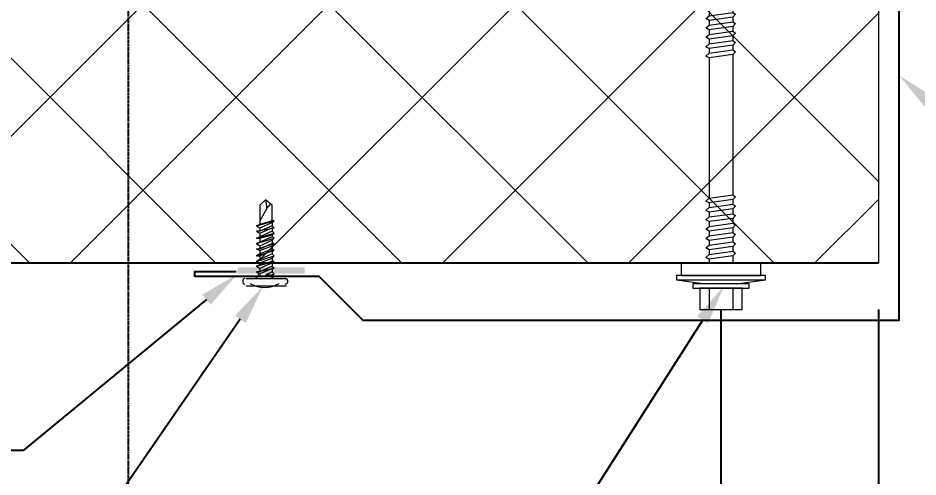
# Model space of a CAD drawing. Header units: millimetres. Extents: x -3689 to 2883575, y -702957 to -604547.
# Drawn here: x 2872378.5 to 2872595.7, y -662507.1 to -662396.5 of the extents above; entities that cross this region are included whole.
import ezdxf
from ezdxf import colors
from ezdxf.entities.mleader import LeaderData, LeaderLine
from ezdxf.math import Vec2, Vec3

# ---------------------------------------------------------------- set-up
doc = ezdxf.new("R2010")
doc.units = ezdxf.units.MM
doc.header["$PDMODE"] = 35
doc.linetypes.add('CENTER', pattern=[50.800000000000004, 31.75, -6.35, 6.35, -6.35])
doc.layers.add('A-FLOR-DIMS', color=133, linetype='Continuous', lineweight=0)
for name, color, linetype in [('A-FLOR-IDEN', 14, 'Continuous'), ('S-GRID', 133, 'CENTER'), ('S-METL', 14, 'Continuous'), ('S-WALL-PATT', 181, 'Continuous')]:
    doc.layers.add(name, color=color, linetype=linetype)
doc.styles.add('GOST 2.304', font='CS_Gost2304.shx')
doc.styles.add('ЕСКД', font='isocpeur.ttf')
doc.dimstyles.new('001.5', dxfattribs={"dimscale": 10, "dimtxt": 1.5, "dimasz": 0.7, "dimexe": 0.5, "dimexo": 0, "dimgap": 0.3, "dimtad": 1, "dimdec": 0, "dimrnd": 0.001, "dimtxsty": 'GOST 2.304', "dimblk": 'ARCHTICK', "dimcen": 0, "dimdle": 0.5, "dimclrd": 256, "dimclre": 256, "dimclrt": 256, "dimadec": 0, "dimazin": 2, "dimtfac": 0.75, "dimtdec": 0, "dimtmove": 1, "dimatfit": 3, "dimfxl": 1, "dimtolj": 1, "dimarcsym": 0})

# ---------------------------------------------------------------- blocks, each defined once
blk = doc.blocks.new('*U575')
at = {"color": 0, "lineweight": 0, "ltscale": 10}
for p, q in [((0.9999999999995483, 10.75821146399544), (-1.578047253216045e-13, 3.758211464021094)), ((1.999999999999548, 10.75821146399548), (0.9999999999995483, 10.75821146399544)), ((0.9999999999995483, 10.75821146399544), (1.000000000000452, -10.75821146399535)), ((2.000000000000452, -10.75821146399531), (1.999999999999548, 10.75821146399548)), ((4.999999999999596, 9.625768151993025), (1.999999999999596, 9.625768151992899)), ((1.999999999999596, 9.625768151992899), (2.000000000000404, -9.625768151992732)), ((5.000000000000404, -9.625768151992606), (4.999999999999596, 9.625768151993025)), ((-2.853031142658489e-13, 6.794659872000921), (-1.000000000000285, 6.794659872000879)), ((-1.000000000000285, 6.794659872000879), (-0.9999999999997147, -6.794659872000962)), ((2.853031142658489e-13, -6.794659872000921), (-2.853031142658489e-13, 6.794659872000921)), ((-1.000000000000214, 5.095994904011563), (-6.200000000000213, 5.095994904011344)), ((-6.200000000000213, 5.095994904011344), (-6.199999999999785, -5.095994904011865)), ((-0.9999999999997861, -5.095994904011646), (-1.000000000000214, 5.095994904011563)), ((-1.000000000000119, 2.831108280006405), (-6.200000000000118, 2.831108280006187)), ((5.960699671339194, 2.831108280006697), (4.999999999999881, 2.831108280006657)), ((5.960699671339194, 2.831108280006697), (6.413676996087806, 3.623818598440535)), ((6.75340998968594, -2.831108279977059), (5.960699671339194, 2.831108280006697)), ((6.413676996087806, 3.623818598440535), (7.093142983283565, 2.831108280006745)), ((7.093142983283565, 2.831108280006745), (7.885853301688519, -2.831108279977012)), ((8.225586295286144, 2.831108280006792), (7.093142983283565, 2.831108280006745)), ((8.225586295286144, 2.831108280006792), (7.093142983283565, 2.831108280006745)), ((8.225586295286144, 2.831108280006792), (8.678563620122066, 3.623818598440631)), ((9.018296613720201, -2.831108279976964), (8.225586295286144, 2.831108280006792)), ((8.678563620122066, 3.623818598440631), (9.358029607317826, 2.83110828000684)), ((9.358029607317826, 2.83110828000684), (10.15073992572278, -2.831108279976917)), ((10.49047291932041, 2.831108280006887), (9.358029607317826, 2.83110828000684)), ((10.49047291932041, 2.831108280006887), (9.358029607317826, 2.831108280006839)), ((10.49047291932041, 2.831108280006887), (10.94345024406902, 3.623818598440726)), ((11.28318323772536, -2.831108279976869), (10.49047291932041, 2.831108280006887)), ((10.94345024406902, 3.623818598440726), (11.62291623132298, 2.831108280006935)), ((11.62291623132298, 2.831108280006935), (12.41562654969883, -2.831108279976822)), ((12.75535954329646, 2.831108280006982), (11.62291623126478, 2.831108280006935)), ((12.75535954329646, 2.831108280006983), (11.62291623132298, 2.831108280006935)), ((12.75535954329646, 2.831108280006982), (13.20833686810328, 3.623818598440821)), ((13.54806986170141, -2.831108279976774), (12.75535954329646, 2.831108280006982)), ((13.20833686810328, 3.623818598440821), (13.88780285529904, 2.83110828000703)), ((13.88780285529904, 2.83110828000703), (14.68051317370399, -2.831108279976727)), ((15.02024616730162, 2.831108280007077), (13.88780285529904, 2.83110828000703)), ((15.02024616730162, 2.831108280007078), (13.88780285529904, 2.83110828000703)), ((15.02024616730162, 2.831108280007077), (15.47322349210843, 3.623818598440916)), ((15.81295648570657, -2.831108279976679), (15.02024616730162, 2.831108280007077)), ((15.47322349210843, 3.623818598440916), (16.1526894793042, 2.831108280007125)), ((16.1526894793042, 2.831108280007125), (16.94539979768004, -2.831108279976632)), ((17.28513279133588, 2.831108280007173), (16.1526894793042, 2.831108280007125)), ((17.28513279133588, 2.831108280007173), (16.1526894793042, 2.831108280007126)), ((17.28513279133588, 2.831108280007173), (17.73811011608449, 3.623818598441011)), ((18.07784310968262, -2.831108279976584), (17.28513279133588, 2.831108280007173)), ((17.73811011608449, 3.623818598441011), (18.41757610328025, 2.83110828000722)), ((18.41757610328025, 2.83110828000722), (19.2102864216852, -2.831108279976537)), ((19.55001941528283, 2.831108280007268), (18.41757610328025, 2.83110828000722)), ((19.55001941528283, 2.831108280007268), (18.41757610328025, 2.831108280007221)), ((19.55001941528283, 2.831108280007268), (20.00299674011875, 3.623818598441106)), ((20.34272973371688, -2.831108279976489), (19.55001941528283, 2.831108280007268)), ((20.00299674011875, 3.623818598441106), (20.68246272731451, 2.831108280007316)), ((20.68246272731451, 2.831108280007316), (21.47517304571946, -2.831108279976441)), ((21.81490603931709, 2.831108280007363), (20.68246272731451, 2.831108280007316)), ((54.50058852800316, 2.831108280007788), (20.68246272731451, 2.831108280007316)), ((54.50058852800316, 2.831108280007788), (54.95356585283909, 3.623818598441626)), ((55.29329884643724, -2.831108279975969), (54.50058852800316, 2.831108280007788)), ((54.95356585283909, 3.623818598441626), (55.63303184003485, 2.831108280007835)), ((55.63303184003485, 2.831108280007835), (56.42574215843982, -2.831108279975922)), ((56.76547515203742, 2.831108280007883), (55.63303184003485, 2.831108280007835)), ((56.76547515209563, 2.831108280007883), (57.21845247684425, 3.623818598441721)), ((57.5581854704424, -2.831108279975874), (56.76547515209563, 2.831108280007883)), ((57.21845247684425, 3.623818598441721), (57.89791846404, 2.83110828000793)), ((57.89791846404, 2.83110828000793), (58.69062878244497, -2.831108279975826)), ((59.03036177604258, 2.831108280007978), (57.89791846404, 2.83110828000793)), ((59.03036177604258, 2.831108280007978), (59.48333910087851, 3.623818598441816)), ((59.82307209447666, -2.831108279975779), (59.03036177604258, 2.831108280007978)), ((59.48333910087851, 3.623818598441816), (60.16280508807426, 2.831108280008025)), ((60.16280508807426, 2.831108280008025), (60.95551540647924, -2.831108279975731)), ((61.29524840007684, 2.831108280008073), (60.16280508807426, 2.831108280008025)), ((61.29524840007684, 2.831108280008073), (61.74822572482546, 3.623818598441911)), ((62.08795871848181, -2.831108279975684), (61.29524840007684, 2.831108280008073)), ((61.74822572482546, 3.623818598441911), (62.42769171207942, 2.83110828000812)), ((62.42769171207942, 2.83110828000812), (63.22040203045529, -2.831108279975636)), ((63.5601350240529, 2.831108280008168), (62.42769171202121, 2.83110828000812)), ((63.5601350240529, 2.831108280008168), (64.01311234885972, 3.623818598442006)), ((64.35284534245787, -2.831108279975589), (63.5601350240529, 2.831108280008168)), ((64.01311234885972, 3.623818598442006), (64.69257833605548, 2.831108280008215)), ((64.69257833605548, 2.831108280008215), (65.48528865446045, -2.831108279975541)), ((65.82502164805805, 2.831108280008263), (64.69257833605548, 2.831108280008215)), ((65.82502164805805, 2.831108280008263), (66.27799897286488, 3.623818598442101)), ((66.61773196646303, -2.831108279975494), (65.82502164805805, 2.831108280008263)), ((66.27799897286488, 3.623818598442101), (66.95746496006063, 2.83110828000831)), ((66.95746496006063, 2.83110828000831), (67.7501752784365, -2.831108279975446)), ((68.08990827209232, 2.831108280008358), (66.95746496006063, 2.83110828000831)), ((68.08990827209232, 2.831108280008358), (68.54288559684093, 3.623818598442196)), ((68.88261859043908, -2.831108279975399), (68.08990827209232, 2.831108280008358)), ((68.54288559684093, 3.623818598442196), (69.22235158403669, 2.831108280008406)), ((69.22235158403669, 2.831108280008406), (70.01506190244166, -2.831108279975351)), ((70.35479489603927, 2.831108280008453), (69.22235158403669, 2.831108280008406)), ((70.35479489603927, 2.831108280008453), (70.8077722208752, 3.623818598442291)), ((71.14750521447334, -2.831108279975303), (70.35479489603927, 2.831108280008453)), ((70.8077722208752, 3.623818598442291), (71.48723820807095, 2.831108280008501)), ((71.48723820807095, 2.831108280008501), (72.27994852647592, -2.831108279975256)), ((72.61968152007353, 2.831108280008548), (71.48723820807095, 2.831108280008501)), ((72.61968152007353, 2.831108280008548), (73.07265884482214, 3.623818598442387)), ((73.41239183842029, -2.831108279975208), (72.61968152007353, 2.831108280008548)), ((73.07265884482214, 3.623818598442387), (73.7521248320179, 2.831108280008596)), ((73.7521248320179, 2.831108280008596), (74.54483515045195, -2.831108279975161)), ((74.88456814404958, 2.831108280008643), (73.7521248320179, 2.831108280008596)), ((74.88456814404961, 2.831108280008642), (75.33754546879823, 3.623818598442481)), ((75.67727846239634, -2.831108279975114), (74.88456814404961, 2.831108280008642)), ((75.33754546879823, 3.623818598442481), (76.01701145599398, 2.83110828000869)), ((76.01701145599398, 2.83110828000869), (76.80972177439892, -2.831108279975067)), ((77.14945476799656, 2.831108280008737), (76.01701145599398, 2.83110828000869)), ((77.14945476799656, 2.831108280008737), (77.60243209283249, 3.623818598442576)), ((77.9421650864306, -2.831108279975019), (77.14945476799656, 2.831108280008737)), ((77.60243209283249, 3.623818598442576), (78.28189808002824, 2.831108280008785)), ((78.28189808002824, 2.831108280008785), (79.07460839843318, -2.831108279974972)), ((79.41434139203082, 2.831108280008833), (78.28189808002824, 2.831108280008785)), ((79.41434139203082, 2.831108280008833), (79.86731871677944, 3.623818598442671)), ((80.20705171043576, -2.831108279974924), (79.41434139203082, 2.831108280008833)), ((79.86731871677944, 3.623818598442671), (80.5467847040334, 2.83110828000888)), ((80.5467847040334, 2.83110828000888), (81.33949502240924, -2.831108279974877)), ((81.67922801600687, 2.831108280008928), (80.54678470397519, 2.83110828000888)), ((81.67922801600687, 2.831108280008928), (82.1322053408137, 3.623818598442766)), ((82.47193833441182, -2.831108279974829), (81.67922801600687, 2.831108280008928)), ((82.1322053408137, 3.623818598442766), (82.81167132800945, 2.831108280008975)), ((82.81167132800945, 2.831108280008975), (83.6043816464144, -2.831108279974782)), ((83.94411464001203, 2.831108280009023), (82.81167132800945, 2.831108280008975)), ((83.94411464001203, 2.831108280009023), (84.39709196481886, 3.623818598442861)), ((84.73682495841697, -2.831108279974734), (83.94411464001203, 2.831108280009023)), ((84.39709196481886, 3.623818598442861), (85.07655795201461, 2.831108280009071)), ((85.07655795201461, 2.831108280009071), (85.86926827039045, -2.831108279974686)), ((86.2090012640463, 2.831108280009118), (85.07655795201461, 2.831108280009071)), ((86.2090012640463, 2.831108280009118), (86.66197858879491, 3.623818598442957)), ((87.00171158239303, -2.831108279974639), (86.2090012640463, 2.831108280009118)), ((86.66197858879491, 3.623818598442957), (87.34144457599066, 2.831108280009166)), ((87.34144457599066, 2.831108280009166), (88.1341548943956, -2.831108279974591)), ((88.47388788799324, 2.831108280009213), (87.34144457599066, 2.831108280009166)), ((88.47388788799324, 2.831108280009213), (88.92686521282917, 3.623818598443052)), ((89.26659820642729, -2.831108279974544), (88.47388788799324, 2.831108280009213)), ((88.92686521282917, 3.623818598443052), (89.60633120002493, 2.831108280009261)), ((89.60633120002493, 2.831108280009261), (90.39904151842987, -2.831108279974496)), ((90.7387745120275, 2.831108280009308), (89.60633120002493, 2.831108280009261)), ((90.7387745120275, 2.831108280009308), (91.19175183677612, 3.623818598443147)), ((91.53148483037424, -2.831108279974448), (90.7387745120275, 2.831108280009308)), ((91.19175183677612, 3.623818598443147), (91.87121782397188, 2.831108280009356)), ((91.87121782397188, 2.831108280009356), (92.66392814240592, -2.831108279974401)), ((93.00366113600356, 2.831108280009403), (91.87121782397188, 2.831108280009356)), ((93.00366113600356, 2.831108280009403), (93.45663846081038, 3.623818598443242)), ((93.7963714544085, -2.831108279974353), (93.00366113600356, 2.831108280009403)), ((93.45663846081038, 3.623818598443242), (94.13610444800614, 2.831108280009451)), ((94.13610444800614, 2.831108280009451), (94.92881476641108, -2.831108279974306)), ((95.26854776000872, 2.831108280009498), (94.13610444800614, 2.831108280009451)), ((95.26854776000872, 2.831108280009498), (95.72152508484464, 3.623818598443337)), ((96.06125807844276, -2.831108279974258), (95.26854776000872, 2.831108280009498)), ((95.72152508484464, 3.623818598443337), (96.4009910720404, 2.831108280009546)), ((96.4009910720404, 2.831108280009546), (97.19370139038713, -2.831108279974211)), ((97.53343438398477, 2.831108280009593), (96.4009910720404, 2.831108280009546)), ((97.53343438404298, 2.831108280009593), (97.9864117087916, 3.623818598443432)), ((98.32614470238971, -2.831108279974163), (97.53343438404298, 2.831108280009593)), ((97.9864117087916, 3.623818598443432), (98.66587769598735, 2.831108280009641)), ((98.66587769598735, 2.831108280009641), (99.4585880144214, -2.831108279974116)), ((99.79832100801903, 2.831108280009689), (98.66587769598735, 2.831108280009641)), ((99.79832100801903, 2.831108280009689), (100.2512983328259, 3.623818598443527)), ((100.591031326424, -2.831108279974068), (99.79832100801903, 2.831108280009689)), ((100.2512983328259, 3.623818598443527), (100.9307643200216, 2.831108280009736)), ((100.9307643200216, 2.831108280009736), (101.7234746384266, -2.83110827997402)), ((102.0632076320242, 2.831108280009784), (100.9307643200216, 2.831108280009736)), ((102.0632076320242, 2.831108280009784), (102.5161849568019, 3.623818598443622)), ((102.8559179504, -2.831108279973973), (102.0632076320242, 2.831108280009784)), ((102.5161849568019, 3.623818598443622), (103.1956509439977, 2.831108280009831)), ((103.1956509439977, 2.831108280009831), (103.9883612624026, -2.831108279973925)), ((104.3280942560002, 2.831108280009879), (103.1956509439977, 2.831108280009831)), ((104.3280942560002, 2.831108280009879), (104.7810715808071, 3.623818598443717)), ((105.1208045744052, -2.831108279973878), (104.3280942560002, 2.831108280009879)), ((104.7810715808071, 3.623818598443717), (105.4605375680028, 2.831108280009926)), ((105.4605375680028, 2.831108280009926), (106.2532478864078, -2.83110827997383)), ((106.5929808800054, 2.831108280009974), (105.4605375680028, 2.831108280009926)), ((106.5929808800054, 2.831108280009974), (107.0459582048413, 3.623818598443812)), ((107.3856911984394, -2.831108279973783), (106.5929808800054, 2.831108280009974)), ((107.0459582048413, 3.623818598443812), (107.7254241920371, 2.831108280010021)), ((107.7254241920371, 2.831108280010021), (108.518134510442, -2.831108279973735)), ((108.8578675040397, 2.831108280010069), (107.7254241920371, 2.831108280010021)), ((108.8578675040397, 2.831108280010069), (109.3108448287883, 3.623818598443907)), ((109.6505778223864, -2.831108279973688), (108.8578675040397, 2.831108280010069)), ((109.3108448287883, 3.623818598443907), (109.990310815984, 2.831108280010116)), ((109.990310815984, 2.831108280010116), (110.7830211344181, -2.83110827997364)), ((111.1227541280157, 2.831108280010164), (109.990310815984, 2.831108280010116)), ((111.1227541280157, 2.831108280010164), (111.5757314528225, 3.623818598444002)), ((111.9154644464207, -2.831108279973593), (111.1227541280157, 2.831108280010164)), ((111.5757314528225, 3.623818598444002), (112.2551974400183, 2.831108280010211)), ((112.2551974400183, 2.831108280010211), (113.0479077584232, -2.831108279973545)), ((113.3876407520209, 2.831108280010259), (112.2551974400183, 2.831108280010211)), ((113.3876407520209, 2.831108280010259), (113.8406180767986, 3.623818598444097)), ((114.1803510703967, -2.831108279973498), (113.3876407520209, 2.831108280010259)), ((113.8406180767986, 3.623818598444097), (114.5200840639943, 2.831108280010307)), ((114.5200840639943, 2.831108280010307), (115.3127943823993, -2.83110827997345)), ((115.6525273759969, 2.831108280010354), (114.5200840639943, 2.831108280010307)), ((115.6525273759969, 2.831108280010354), (116.1055047008037, 3.623818598444192)), ((116.4452376944019, -2.831108279973402), (115.6525273759969, 2.831108280010354)), ((116.1055047008037, 3.623818598444192), (116.7849706879995, 2.831108280010402)), ((116.7849706879995, 2.831108280010402), (117.5776810064336, -2.831108279973355)), ((117.9174140000312, 2.831108280010449), (116.7849706879995, 2.831108280010402)), ((117.9174140000312, 2.831108280010449), (118.370391324838, 3.623818598444288)), ((118.7101243184361, -2.831108279973307), (117.9174140000312, 2.831108280010449)), ((118.370391324838, 3.623818598444288), (119.0498573120338, 2.831108280010497)), ((119.0498573120338, 2.831108280010497), (119.8425676303805, -2.83110827997326)), ((120.1823006239781, 2.831108280010544), (119.0498573120338, 2.831108280010497)), ((120.1823006240363, 2.831108280010544), (120.6352779488141, 3.623818598444383)), ((120.9750109424122, -2.831108279973212), (120.1823006240363, 2.831108280010544)), ((120.6352779488141, 3.623818598444383), (121.3147439360098, 2.831108280010592)), ((121.3147439360098, 2.831108280010592), (122.1074542544148, -2.831108279973165)), ((122.4471872480124, 2.83110828001064), (121.3147439360098, 2.831108280010592)), ((122.4471872480124, 2.83110828001064), (122.9001645728192, 3.623818598444478)), ((123.2398975664173, -2.831108279973117), (122.4471872480124, 2.83110828001064)), ((122.9001645728192, 3.623818598444478), (123.579630560015, 2.831108280010687)), ((123.5796305600149, 2.831108280010687), (137.1689503039877, 2.831108280011258)), ((123.579630560015, 2.831108280010687), (124.3723408784199, -2.83110827997307)), ((137.168891720008, 2.831108280011258), (140, 1.252163460215004e-11)), ((137.6219276287947, 1.132443311992857), (137.310505717999, 2.689552866000027)), ((131.733222406422, -0.6794659872056961), (137.6219276287947, 1.132443311992857)), ((140, 1.252163460215004e-11), (137.1688917200664, -2.831108279972532)), ((130.3742904320306, -2.264886624015184), (131.733222406422, -0.6794659872056961)), ((-0.9999999999998811, -2.831108279977385), (-6.19999999999988, -2.831108279977603)), ((1.578047253205254e-13, -3.758211463995394), (1.000000000000452, -10.75821146399535)), ((6.75340998968594, -2.831108279977058), (5.000000000000119, -2.831108279977132)), ((7.432875976881695, -3.510574267172757), (6.75340998968594, -2.831108279977059)), ((7.885853301688519, -2.831108279977012), (7.432875976881695, -3.510574267172757)), ((9.018296613720201, -2.831108279976964), (7.885853301688519, -2.831108279977012)), ((9.018296613720201, -2.831108279976963), (7.885853301688519, -2.831108279977011)), ((9.697762600915956, -3.510574267172662), (9.018296613720201, -2.831108279976964)), ((10.15073992572278, -2.831108279976917), (9.697762600915956, -3.510574267172662)), ((11.28318323766715, -2.831108279976869), (10.15073992572278, -2.831108279976917)), ((11.28318323772536, -2.831108279976868), (10.15073992572278, -2.831108279976916)), ((11.96264922492111, -3.510574267172567), (11.28318323772536, -2.831108279976869)), ((12.41562654969883, -2.831108279976822), (11.96264922492111, -3.510574267172567)), ((13.54806986170141, -2.831108279976774), (12.41562654969883, -2.831108279976822)), ((13.54806986170141, -2.831108279976773), (12.41562654969883, -2.83110827997682)), ((14.22753584889717, -3.510574267172472), (13.54806986170141, -2.831108279976774)), ((14.68051317370399, -2.831108279976727), (14.22753584889717, -3.510574267172472)), ((15.81295648570657, -2.831108279976679), (14.68051317370399, -2.831108279976727)), ((15.81295648570657, -2.831108279976678), (14.68051317370399, -2.831108279976725)), ((16.49242247290232, -3.510574267172377), (15.81295648570657, -2.831108279976679)), ((16.94539979768004, -2.831108279976632), (16.49242247290232, -3.510574267172377)), ((18.07784310968262, -2.831108279976584), (16.94539979768004, -2.831108279976632)), ((18.07784310968262, -2.831108279976584), (16.94539979768004, -2.831108279976631)), ((18.75730909687838, -3.510574267172282), (18.07784310968262, -2.831108279976584)), ((19.2102864216852, -2.831108279976537), (18.75730909687838, -3.510574267172282)), ((20.34272973371688, -2.831108279976489), (19.2102864216852, -2.831108279976537)), ((20.34272973371688, -2.831108279976489), (19.2102864216852, -2.831108279976536)), ((21.02219572091264, -3.510574267172187), (20.34272973371688, -2.831108279976489)), ((21.47517304571946, -2.831108279976441), (21.02219572091264, -3.510574267172187)), ((55.29329884643724, -2.83110827997597), (21.47517304571946, -2.831108279976441)), ((55.97276483363299, -3.510574267171667), (55.29329884643724, -2.831108279975969)), ((56.42574215843982, -2.831108279975922), (55.97276483363299, -3.510574267171667)), ((57.55818547038419, -2.831108279975874), (56.42574215843982, -2.831108279975922)), ((58.23765145763815, -3.510574267171572), (57.5581854704424, -2.831108279975874)), ((58.69062878244497, -2.831108279975826), (58.23765145763815, -3.510574267171572)), ((59.82307209447666, -2.831108279975779), (58.69062878244497, -2.831108279975826)), ((60.50253808167241, -3.510574267171477), (59.82307209447666, -2.831108279975779)), ((60.95551540647924, -2.831108279975731), (60.50253808167241, -3.510574267171477)), ((62.08795871842361, -2.831108279975684), (60.95551540647924, -2.831108279975731)), ((62.76742470567757, -3.510574267171382), (62.08795871848181, -2.831108279975684)), ((63.22040203045529, -2.831108279975636), (62.76742470567757, -3.510574267171382)), ((64.35284534245787, -2.831108279975589), (63.22040203045529, -2.831108279975636)), ((65.03231132965362, -3.510574267171287), (64.35284534245787, -2.831108279975589)), ((65.48528865446045, -2.831108279975541), (65.03231132965362, -3.510574267171287)), ((66.61773196646303, -2.831108279975494), (65.48528865446045, -2.831108279975541)), ((67.29719795365878, -3.510574267171191), (66.61773196646303, -2.831108279975494)), ((67.7501752784365, -2.831108279975446), (67.29719795365878, -3.510574267171191)), ((68.88261859043908, -2.831108279975399), (67.7501752784365, -2.831108279975446)), ((69.56208457763483, -3.510574267171096), (68.88261859043908, -2.831108279975399)), ((70.01506190244166, -2.831108279975351), (69.56208457763483, -3.510574267171096)), ((71.14750521447334, -2.831108279975303), (70.01506190244166, -2.831108279975351)), ((71.8269712016691, -3.510574267171001), (71.14750521447334, -2.831108279975303)), ((72.27994852647592, -2.831108279975256), (71.8269712016691, -3.510574267171001)), ((73.41239183842029, -2.831108279975208), (72.27994852647592, -2.831108279975256)), ((74.09185782567425, -3.510574267170906), (73.41239183842029, -2.831108279975208)), ((74.54483515045195, -2.831108279975161), (74.09185782567425, -3.510574267170906)), ((75.67727846239632, -2.831108279975113), (74.54483515045195, -2.831108279975161)), ((76.3567444495921, -3.510574267170812), (75.67727846239634, -2.831108279975114)), ((76.80972177439892, -2.831108279975067), (76.3567444495921, -3.510574267170812)), ((77.9421650864306, -2.831108279975019), (76.80972177439892, -2.831108279975067)), ((78.62163107362636, -3.510574267170717), (77.9421650864306, -2.831108279975019)), ((79.07460839843318, -2.831108279974972), (78.62163107362636, -3.510574267170717)), ((80.20705171037756, -2.831108279974924), (79.07460839843318, -2.831108279974972)), ((80.88651769763152, -3.510574267170622), (80.20705171043576, -2.831108279974924)), ((81.33949502240924, -2.831108279974877), (80.88651769763152, -3.510574267170622)), ((82.47193833441182, -2.831108279974829), (81.33949502240924, -2.831108279974877)), ((83.15140432160757, -3.510574267170527), (82.47193833441182, -2.831108279974829)), ((83.6043816464144, -2.831108279974782), (83.15140432160757, -3.510574267170527)), ((84.73682495841697, -2.831108279974734), (83.6043816464144, -2.831108279974782)), ((85.41629094561273, -3.510574267170432), (84.73682495841697, -2.831108279974734)), ((85.86926827039045, -2.831108279974686), (85.41629094561273, -3.510574267170432)), ((87.00171158239303, -2.831108279974639), (85.86926827039045, -2.831108279974686)), ((87.68117756958878, -3.510574267170337), (87.00171158239303, -2.831108279974639)), ((88.1341548943956, -2.831108279974591), (87.68117756958878, -3.510574267170337)), ((89.26659820642729, -2.831108279974544), (88.1341548943956, -2.831108279974591)), ((89.94606419362304, -3.510574267170242), (89.26659820642729, -2.831108279974544)), ((90.39904151842987, -2.831108279974496), (89.94606419362304, -3.510574267170242)), ((91.53148483037424, -2.831108279974448), (90.39904151842987, -2.831108279974496)), ((92.2109508176282, -3.510574267170147), (91.53148483037424, -2.831108279974448)), ((92.66392814240592, -2.831108279974401), (92.2109508176282, -3.510574267170147)), ((93.7963714544085, -2.831108279974353), (92.66392814240592, -2.831108279974401)), ((94.47583744160426, -3.510574267170051), (93.7963714544085, -2.831108279974353)), ((94.92881476641108, -2.831108279974306), (94.47583744160426, -3.510574267170051)), ((96.06125807844276, -2.831108279974258), (94.92881476641108, -2.831108279974306)), ((96.74072406563852, -3.510574267169956), (96.06125807844276, -2.831108279974258)), ((97.19370139038713, -2.831108279974211), (96.74072406563852, -3.510574267169956)), ((98.32614470238971, -2.831108279974163), (97.19370139038713, -2.831108279974211)), ((99.00561068958547, -3.510574267169861), (98.32614470238971, -2.831108279974163)), ((99.4585880144214, -2.831108279974116), (99.00561068958547, -3.510574267169861)), ((100.591031326424, -2.831108279974068), (99.4585880144214, -2.831108279974116)), ((101.2704973136197, -3.510574267169766), (100.591031326424, -2.831108279974068)), ((101.7234746384266, -2.83110827997402), (101.2704973136197, -3.510574267169766)), ((102.8559179504, -2.831108279973973), (101.7234746384266, -2.83110827997402)), ((103.5353839376249, -3.510574267169671), (102.8559179504, -2.831108279973973)), ((103.9883612624026, -2.831108279973925), (103.5353839376249, -3.510574267169671)), ((105.1208045744052, -2.831108279973878), (103.9883612624026, -2.831108279973925)), ((105.8002705616009, -3.510574267169576), (105.1208045744052, -2.831108279973878)), ((106.2532478864078, -2.83110827997383), (105.8002705616009, -3.510574267169576)), ((107.3856911984394, -2.831108279973783), (106.2532478864078, -2.83110827997383)), ((108.0651571856352, -3.510574267169481), (107.3856911984394, -2.831108279973783)), ((108.518134510442, -2.831108279973735), (108.0651571856352, -3.510574267169481)), ((109.6505778223864, -2.831108279973688), (108.5181345103838, -2.831108279973735)), ((110.3300438095822, -3.510574267169386), (109.6505778223864, -2.831108279973688)), ((110.7830211344181, -2.83110827997364), (110.3300438095822, -3.510574267169386)), ((111.9154644464207, -2.831108279973593), (110.7830211344181, -2.83110827997364)), ((112.5949304336164, -3.51057426716929), (111.9154644464207, -2.831108279973593)), ((113.0479077584232, -2.831108279973545), (112.5949304336164, -3.51057426716929)), ((114.1803510703967, -2.831108279973498), (113.0479077584232, -2.831108279973545)), ((114.8598170576507, -3.510574267169195), (114.1803510703967, -2.831108279973498)), ((115.3127943823993, -2.83110827997345), (114.8598170576507, -3.510574267169195)), ((116.4452376944019, -2.831108279973402), (115.3127943823993, -2.83110827997345)), ((117.1247036815976, -3.5105742671691), (116.4452376944019, -2.831108279973402)), ((117.5776810064336, -2.831108279973355), (117.1247036815976, -3.5105742671691)), ((118.7101243184361, -2.831108279973307), (117.5776810064336, -2.831108279973355)), ((119.3895903056319, -3.510574267169005), (118.7101243184361, -2.831108279973307)), ((119.8425676303805, -2.83110827997326), (119.3895903056319, -3.510574267169005)), ((120.9750109424122, -2.831108279973212), (119.8425676303805, -2.83110827997326)), ((121.6544769296079, -3.51057426716891), (120.9750109424122, -2.831108279973212)), ((122.1074542544148, -2.831108279973165), (121.6544769296079, -3.51057426716891)), ((123.2398975664173, -2.831108279973117), (122.1074542544148, -2.831108279973165)), ((123.9193635536131, -3.510574267168815), (123.2398975664173, -2.831108279973117)), ((124.3723408784199, -2.83110827997307), (123.9193635536131, -3.510574267168815)), ((137.1689503040461, -2.831108279972532), (124.3723408784199, -2.83110827997307)), ((133.2053987120226, -2.831108279972699), (130.3742904320306, -2.264886624015184)), ((-6.199999999999785, -5.095994904011865), (-0.9999999999997861, -5.095994904011646)), ((-0.9999999999997147, -6.794659872000962), (2.853031142658489e-13, -6.794659872000921)), ((1.000000000000452, -10.75821146399535), (2.000000000000452, -10.75821146399531)), ((2.000000000000404, -9.625768151992732), (5.000000000000404, -9.625768151992606))]:
    blk.add_line(p, q, dxfattribs=at)
blk = doc.blocks.new('_ARCHTICK')
at = {"color": 0, "linetype": 'ByBlock', "const_width": 0.15}
blk.add_lwpolyline([(-0.5, -0.5), (0.5, 0.5)], dxfattribs=at)
blk = doc.blocks.new('*D772')
at = {"layer": 'A-FLOR-DIMS', "lineweight": -2, "ltscale": 10, "transparency": 16777216}
for p, q in [((2872548.173629479, -662466.7907448672), (2872548.173629479, -662545.4651525088)), ((2872586.165881683, -662466.7907448672), (2872586.165881683, -662545.4651525088)), ((2872543.173629479, -662540.4651525088), (2872591.165881683, -662540.4651525088))]:
    blk.add_line(p, q, dxfattribs=at)
at = {"layer": 'Defpoints', "color": 0, "lineweight": 50, "ltscale": 10, "transparency": 16777216}
for p in [(2872548.173629479, -662466.7907448672), (2872586.165881683, -662466.7907448672), (2872586.165881683, -662540.4651525088)]:
    blk.add_point(p, dxfattribs=at)
at = {"layer": 'A-FLOR-DIMS', "lineweight": -2, "ltscale": 10, "transparency": 16777216, "xscale": 7, "yscale": 7, "zscale": 7, "rotation": 180}
blk.add_blockref('_ARCHTICK', (2872548.173629479, -662540.4651525088), dxfattribs=at)
at = {"layer": 'A-FLOR-DIMS', "lineweight": -2, "ltscale": 10, "transparency": 16777216, "xscale": 7, "yscale": 7, "zscale": 7}
blk.add_blockref('_ARCHTICK', (2872586.165881683, -662540.4651525088), dxfattribs=at)
at = {"layer": 'A-FLOR-DIMS', "ltscale": 10, "transparency": 16777216, "insert": (2872633.239774027, -662524.395453047), "char_height": 15, "attachment_point": 5, "style": 'GOST 2.304'}
blk.add_mtext('\\A1;min 30', dxfattribs=at)

msp = doc.modelspace()

# ---------------------------------------------------------------- hatches: boundary and pattern name
at = {"lineweight": 0}
h = msp.add_hatch(dxfattribs=at)
h.set_pattern_fill('ANSI37', color=181, scale=10, angle=89.99999999999997, style=0)
h.set_pattern_definition([(134.9999999999999, (2872476.05726666, -662415.5907448672), (-22.4506403026729, -22.45064030267286), []), (225, (2872476.05726666, -662415.5907448672), (22.45064030267286, -22.4506403026729), [])])
edge = h.paths.add_edge_path()
edge.add_line((2872586.165881683, -662455.5907448672), (2872154.898462575, -662455.5907448672))
edge.add_line((2872154.898462575, -662453.4426910359), (2872154.898462575, -662355.5907448672))
edge.add_line((2872154.898462575, -662355.5907448672), (2872586.165881684, -662355.5907448672))
edge.add_line((2872586.165881683, -662355.5907448672), (2872586.165881683, -662453.9372266902))
at = {"layer": 'S-WALL-PATT', "lineweight": 0, "ltscale": 10}
h = msp.add_hatch(color=256, dxfattribs=at)
h.dxf.hatch_style = 1
h.paths.add_polyline_path([(2872431.474731971, -662458.102092618), (2872431.474731971, -662456.5904448751), (2872447.705094833, -662456.5904448751), (2872447.705094833, -662458.102092618)])
h = msp.add_hatch(color=256, dxfattribs=at)
h.dxf.hatch_style = 1
h.paths.add_polyline_path([(2872447.732212483, -662458.1045840547), (2872447.732212483, -662456.5929363117), (2872431.501849621, -662456.5929363117), (2872431.501849621, -662458.1045840547)])
h = msp.add_hatch(color=256, dxfattribs=at)
h.dxf.hatch_style = 1
h.paths.add_polyline_path([(2872431.503835897, -662456.6101636434), (2872431.503835897, -662458.1218113865), (2872447.734198759, -662458.1218113865), (2872447.734198759, -662456.6101636434)])

# ---------------------------------------------------------------- linework, layer by layer
at = {"color": 5, "lineweight": 0}
msp.add_line((2872586.165881683, -662355.5907448672), (2872586.165881683, -662455.5907448672), dxfattribs=at)
at = {"color": 5}
msp.add_line((2872586.165881683, -662455.5907448672), (2872154.898462575, -662455.5907448672), dxfattribs=at)
at = {"color": 7, "linetype": 'Continuous', "lineweight": 20, "true_color": 0x000007}
for points in [[(2872439.890076083, -662445.4054384393), (2872439.890076083, -662441.5997789031), (2872438.235441502, -662440.2760712382), (2872436.911733837, -662441.5997789031), (2872436.911733837, -662446.2327557303)], [(2872438.235441502, -662440.2760712382), (2872438.566368418, -662442.4270961935), (2872436.911733837, -662445.4054384393)], [(2872436.084416547, -662446.5636826464), (2872440.386466458, -662445.4054384393), (2872440.386466458, -662445.4054384393)], [(2872439.890076083, -662445.7363653559), (2872440.386466458, -662445.4054384393), (2872439.890076083, -662445.4054384393), (2872436.911733837, -662446.2327557303)], [(2872436.911733837, -662446.2327557303), (2872436.084416547, -662446.5636826464), (2872436.911733837, -662447.0600730208), (2872439.890076083, -662445.7363653559), (2872439.890076083, -662446.5636826464)], [(2872436.084416547, -662447.8873903112), (2872440.386466458, -662447.0600730208), (2872440.386466458, -662447.0600730208)], [(2872436.911733837, -662447.0600730208), (2872436.911733837, -662447.8873903112), (2872436.084416547, -662447.8873903112), (2872436.911733837, -662448.3837806856), (2872439.890076083, -662447.0600730208), (2872439.890076083, -662447.8873903112)], [(2872439.890076083, -662447.0600730208), (2872440.386466458, -662447.0600730208), (2872439.890076083, -662446.5636826464), (2872436.911733837, -662447.8873903112)], [(2872436.084416547, -662449.5420248922), (2872440.386466458, -662448.3837806856), (2872440.386466458, -662448.3837806856)], [(2872436.911733837, -662449.2110979761), (2872436.084416547, -662449.5420248922), (2872436.911733837, -662449.5420248922), (2872439.890076083, -662448.7147076017)], [(2872436.084416547, -662450.8657325575), (2872440.386466458, -662449.5420248922), (2872440.386466458, -662449.5420248922)], [(2872439.890076083, -662448.7147076017), (2872440.386466458, -662448.3837806856), (2872439.890076083, -662447.8873903112), (2872436.911733837, -662449.2110979761)], [(2872436.911733837, -662448.3837806856), (2872436.911733837, -662449.2110979761), (2872436.911733837, -662449.2110979761)], [(2872439.890076083, -662450.0384152666), (2872440.386466458, -662449.5420248922), (2872439.890076083, -662449.2110979761), (2872436.911733837, -662450.5348056409)], [(2872436.911733837, -662449.5420248922), (2872436.911733837, -662450.5348056409), (2872436.911733837, -662450.5348056409)], [(2872439.890076083, -662448.7147076017), (2872439.890076083, -662449.2110979761), (2872439.890076083, -662449.2110979761)], [(2872436.911733837, -662450.5348056409), (2872436.084416547, -662450.8657325575), (2872436.911733837, -662451.3621229319), (2872439.890076083, -662450.0384152666)], [(2872436.084416547, -662452.1894402219), (2872440.386466458, -662450.8657325575), (2872440.386466458, -662450.8657325575)], [(2872436.911733837, -662452.1894402219), (2872436.084416547, -662452.1894402219), (2872436.911733837, -662452.5203671384), (2872439.890076083, -662451.3621229319)], [(2872439.890076083, -662451.3621229319), (2872440.386466458, -662450.8657325575), (2872439.890076083, -662450.8657325575), (2872436.911733837, -662452.1894402219)], [(2872436.911733837, -662451.3621229319), (2872436.911733837, -662452.1894402219), (2872436.911733837, -662452.1894402219)], [(2872439.890076083, -662450.0384152666), (2872439.890076083, -662450.8657325575), (2872439.890076083, -662450.8657325575)], [(2872439.890076083, -662451.3621229319), (2872439.890076083, -662452.1894402219), (2872439.890076083, -662452.1894402219)], [(2872436.084416547, -662453.8440748033), (2872440.386466458, -662452.5203671384), (2872440.386466458, -662452.5203671384)], [(2872436.911733837, -662453.3476844289), (2872436.084416547, -662453.8440748033), (2872436.911733837, -662453.8440748033), (2872439.890076083, -662452.5203671384)], [(2872436.084416547, -662455.1677824681), (2872440.386466458, -662453.8440748033), (2872440.386466458, -662453.8440748033)], [(2872439.890076083, -662452.5203671384), (2872440.386466458, -662452.5203671384), (2872439.890076083, -662452.1894402219), (2872436.911733837, -662453.3476844289)], [(2872436.911733837, -662452.5203671384), (2872436.911733837, -662453.3476844289), (2872436.911733837, -662453.3476844289)], [(2872439.890076083, -662454.3404651777), (2872440.386466458, -662453.8440748033), (2872439.890076083, -662453.3476844289), (2872436.911733837, -662454.6713920938)], [(2872436.911733837, -662453.8440748033), (2872436.911733837, -662454.6713920938), (2872436.911733837, -662454.6713920938)], [(2872439.890076083, -662452.5203671384), (2872439.890076083, -662453.3476844289), (2872439.890076083, -662453.3476844289)], [(2872433.106074301, -662455.4987093842), (2872433.602464675, -662455.4987093842), (2872433.602464675, -662455.4987093842)], [(2872436.911733837, -662454.6713920938), (2872436.084416547, -662455.1677824681), (2872436.911733837, -662455.4987093842), (2872439.890076083, -662454.3404651777)], [(2872436.084416547, -662456.3260266747), (2872440.386466458, -662455.1677824681), (2872440.386466458, -662455.1677824681)], [(2872436.911733837, -662455.9950997586), (2872436.084416547, -662456.3260266747), (2872436.911733837, -662456.8224170491), (2872439.890076083, -662455.4987093842)], [(2872439.890076083, -662455.4987093842), (2872440.386466458, -662455.1677824681), (2872439.890076083, -662455.1677824681), (2872436.911733837, -662455.9950997586)], [(2872436.911733837, -662455.4987093842), (2872436.911733837, -662455.9950997586), (2872436.911733837, -662455.9950997586)], [(2872439.890076083, -662456.8224170491), (2872440.386466458, -662456.8224170491), (2872439.890076083, -662456.3260266747), (2872436.911733837, -662457.64973434)], [(2872439.890076083, -662454.3404651777), (2872439.890076083, -662455.1677824681), (2872439.890076083, -662455.1677824681)], [(2872439.890076083, -662455.4987093842), (2872439.890076083, -662456.3260266747), (2872439.890076083, -662456.3260266747)], [(2872436.084416547, -662457.64973434), (2872440.386466458, -662456.8224170491), (2872440.386466458, -662456.8224170491)], [(2872436.911733837, -662457.64973434), (2872436.084416547, -662457.64973434), (2872436.911733837, -662458.1461247144), (2872439.890076083, -662456.8224170491)], [(2872436.911733837, -662456.8224170491), (2872436.911733837, -662457.64973434), (2872436.911733837, -662457.64973434)], [(2872436.911733837, -662458.1461247144), (2872436.911733837, -662458.4770516305), (2872436.911733837, -662458.4770516305)], [(2872439.890076083, -662458.4770516305), (2872440.386466458, -662458.1461247144), (2872439.890076083, -662457.64973434), (2872438.235441502, -662458.4770516305)], [(2872439.890076083, -662458.4770516305), (2872438.235441502, -662458.4770516305), (2872438.235441502, -662458.4770516305)], [(2872439.559149167, -662458.4770516305), (2872440.386466458, -662458.1461247144), (2872440.386466458, -662458.1461247144)], [(2872439.890076083, -662456.8224170491), (2872439.890076083, -662457.64973434), (2872439.890076083, -662457.64973434)], [(2872433.602464675, -662459.304368921), (2872443.364808704, -662459.304368921), (2872443.364808704, -662459.304368921)], [(2872443.364808704, -662461.1244669602), (2872433.602464675, -662461.1244669602), (2872433.602464675, -662461.1244669602)]]:
    msp.add_lwpolyline(points, dxfattribs=at)
for points in [[(2872438.40090496, -662442.2616327353), (2872438.731831877, -662441.9307058192), (2872439.228222251, -662441.7652423613), (2872439.559149167, -662441.268851987)], [(2872435.422562714, -662459.304368921), (2872436.084416547, -662459.304368921), (2872436.580806921, -662458.8079785466), (2872436.580806921, -662458.3115881722)], [(2872439.559149167, -662458.3115881722), (2872439.559149167, -662458.8079785466), (2872439.890076083, -662459.304368921), (2872440.551929915, -662459.304368921)], [(2872434.595245424, -662460.4626131275), (2872436.746270379, -662461.7863207929), (2872439.393685709, -662461.7863207929), (2872441.544710664, -662460.4626131275)]]:
    msp.add_open_spline(points, degree=3, dxfattribs=at)
for points in [[(2872433.271537758, -662459.304368921), (2872432.940610843, -662459.304368921), (2872432.775147384, -662459.6352958371), (2872432.775147384, -662459.9662227532), (2872432.775147384, -662459.9662227532), (2872432.775147384, -662460.2971496697), (2872432.940610843, -662460.6280765858), (2872433.271537758, -662460.6280765858)], [(2872443.033881787, -662460.6280765858), (2872443.364808704, -662460.6280765858), (2872443.695735619, -662460.2971496697), (2872443.695735619, -662459.9662227532), (2872443.695735619, -662459.9662227532), (2872443.695735619, -662459.6352958371), (2872443.364808704, -662459.304368921), (2872443.033881787, -662459.304368921)]]:
    msp.add_open_spline(points, degree=3, knots=[0, 0, 0, 0, 0.125, 0.125, 0.125, 0.125001, 1, 1, 1, 1], dxfattribs=at)
at = {"layer": 'S-GRID', "ltscale": 0.01}
msp.add_line((2872405.207476795, -662622.3816509132), (2872405.207476795, -661960.6873651509), dxfattribs=at)
at = {"layer": 'S-METL'}
msp.add_lwpolyline([(2872431.166402817, -662457.7081512419), (2872421.166402817, -662457.7081512419), (2872421.166402817, -662458.7081512419), (2872451.166402817, -662458.7081512419), (2872461.773004535, -662469.3147529598), (2872591.166402817, -662469.3147529598), (2872591.166402817, -662288.7081512419), (2872590.166402817, -662288.7081512419), (2872590.166402817, -662298.7081512419)], dxfattribs=at)

# ---------------------------------------------------------------- block references
at = {"layer": 'S-METL', "rotation": 90.00000000000001}
msp.add_blockref('*U575', (2872548.173629479, -662460.5907448672), dxfattribs=at)

# ---------------------------------------------------------------- dimensions: what is measured, and where the dimension line sits
at = {"layer": 'A-FLOR-DIMS', "ltscale": 10}
dim = msp.add_linear_dim(base=(2872586.165881683, -662540.4651525088), p1=(2872548.173629479, -662466.7907448672), p2=(2872586.165881683, -662466.7907448672), text='min 30', dimstyle='001.5', dxfattribs=at)
dim.commit()
dim.dimension.update_dxf_attribs({"geometry": '*D772', "text_midpoint": (2872633.239774027, -662534.895453047), "dimtype": 160})

# ---------------------------------------------------------------- leaders
at = {"layer": 'A-FLOR-IDEN'}
ml = msp.add_multileader_mtext('Standard', dxfattribs=at)
ml.set_content('3.3', color=256, style='ЕСКД')
ml.set_leader_properties()
ml.build(insert=Vec2(0, 0))
ml.multileader.update_dxf_attribs({"text_left_attachment_type": 6, "text_right_attachment_type": 6, "dogleg_length": 20.96987534605703, "arrow_head_size": 9.600000000000001})
ctx = ml.context
ctx.base_point, ctx.char_height, ctx.arrow_head_size, ctx.landing_gap_size, ctx.plane_origin = Vec3(2872663.655968308, -662455.3864470625), 17, 9.600000000000001, 0, Vec3(2872722.227711963, -662645.7774840319)
ctx.left_attachment, ctx.right_attachment, ctx.text_align_type = 6, 6, 2
notes = []
notes.append((ctx, [(0, (1, 1, 0), (2872642.686092962, -662455.3864470625), (1, 0), 20.96987534605703, [(0, [(2872591.166402817, -662410.3420167457)], 0, [])])]))
ctx.mtext.insert, ctx.mtext.width, ctx.mtext.alignment, ctx.mtext.flow_direction = Vec3(2872689.155968308, -662434.9864470625), 77.51149692218215, 3, 5
ml = msp.add_multileader_mtext('Standard', dxfattribs=at)
ml.set_content('6', color=256, style='ЕСКД')
ml.set_leader_properties()
ml.build(insert=Vec2(0, 0))
ml.multileader.update_dxf_attribs({"text_left_attachment_type": 6, "text_right_attachment_type": 6, "dogleg_length": 20.96987534605703, "arrow_head_size": 9.600000000000001})
ctx = ml.context
ctx.base_point, ctx.char_height, ctx.arrow_head_size, ctx.landing_gap_size, ctx.plane_origin = Vec3(2872350.302396948, -662500.7438632074), 17, 9.600000000000001, 0, Vec3(2872389.81500901, -662431.4307481829)
ctx.left_attachment, ctx.right_attachment, ctx.text_align_type = 6, 6, 2
notes.append((ctx, [(0, (1, 1, 0), (2872379.772272293, -662500.7438632074), (-1, 0), 20.96987534605703, [(0, [(2872431.44660148, -662458.2780366339)], 0, [])])]))
ctx.mtext.insert, ctx.mtext.width, ctx.mtext.alignment, ctx.mtext.flow_direction = Vec3(2872358.802396948, -662480.3438632074), 77.51149692218215, 3, 5
ml = msp.add_multileader_mtext('Standard', dxfattribs=at)
ml.set_content('4.1', color=256, style='ЕСКД')
ml.set_leader_properties()
ml.build(insert=Vec2(0, 0))
ml.multileader.update_dxf_attribs({"text_left_attachment_type": 6, "text_right_attachment_type": 6, "dogleg_length": 20.96987534605703, "arrow_head_size": 9.600000000000001})
ctx = ml.context
ctx.base_point, ctx.char_height, ctx.arrow_head_size, ctx.landing_gap_size, ctx.plane_origin = Vec3(2872338.106090405, -662540.4651525088), 17, 9.600000000000001, 0, Vec3(2872421.514953456, -662431.4307481829)
ctx.left_attachment, ctx.right_attachment, ctx.text_align_type = 6, 6, 2
notes.append((ctx, [(0, (1, 1, 0), (2872382.875965751, -662540.4651525088), (-1, 0), 20.96987534605703, [(0, [(2872437.656482019, -662461.2211110417)], 0, [])])]))
ctx.mtext.insert, ctx.mtext.width, ctx.mtext.alignment, ctx.mtext.flow_direction = Vec3(2872361.906090405, -662520.0651525088), 77.51149692218215, 3, 5
ml = msp.add_multileader_mtext('Standard', dxfattribs=at)
ml.set_content('4.2', color=256, style='ЕСКД')
ml.set_leader_properties()
ml.build(insert=Vec2(0, 0))
ml.multileader.update_dxf_attribs({"text_left_attachment_type": 6, "text_right_attachment_type": 6, "dogleg_length": 20.96987534605703, "arrow_head_size": 9.600000000000001})
ctx = ml.context
ctx.base_point, ctx.char_height, ctx.arrow_head_size, ctx.landing_gap_size, ctx.plane_origin = Vec3(2872450.216543923, -662540.4651525088), 17, 9.600000000000001, 0, Vec3(2872554.795967626, -662677.0731112885)
ctx.left_attachment, ctx.right_attachment = 6, 6
notes.append((ctx, [(1, (1, 1, 0), (2872498.386419269, -662540.4651525088), (-1, 0), 20.96987534605703, [(0, [(2872548.919010587, -662461.1266603302)], 0, [])])]))
ctx.mtext.insert, ctx.mtext.width, ctx.mtext.flow_direction = Vec3(2872450.216543923, -662520.0651525088), 77.51149692218215, 5
for ctx, leaders in notes:
    for number, flags, end, landing, length, lines in leaders:
        leader = LeaderData()
        leader.index, (leader.has_last_leader_line, leader.has_dogleg_vector, leader.attachment_direction) = number, flags
        leader.last_leader_point, leader.dogleg_vector, leader.dogleg_length = Vec3(end), Vec3(landing), length
        for number, points, colour, breaks in lines:
            line = LeaderLine()
            line.index, line.vertices, line.color, line.breaks = number, Vec3.list(points), colors.encode_raw_color(colour), breaks
            leader.lines.append(line)
        ctx.leaders.append(leader)

doc.saveas('drawing.dxf')
